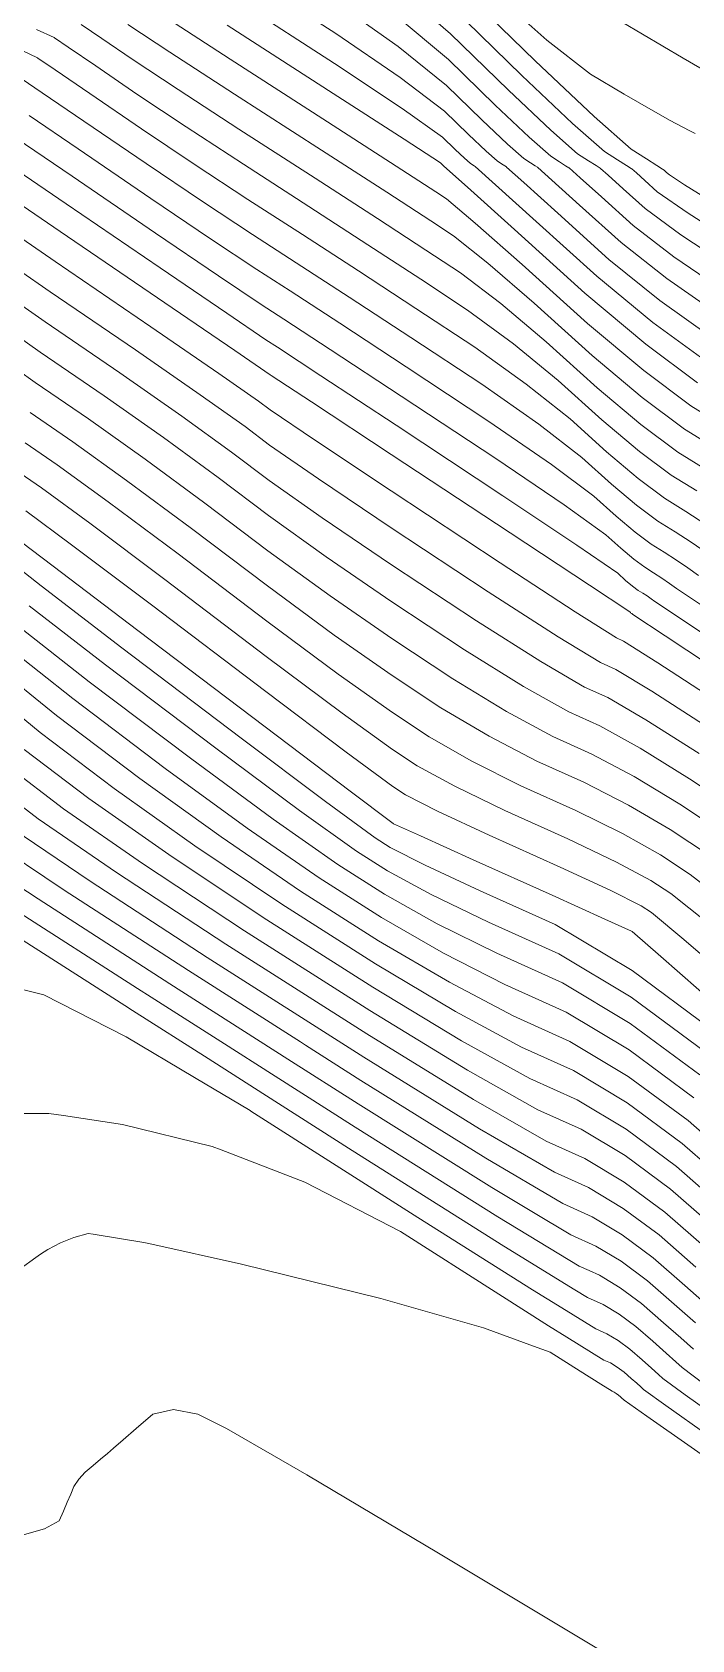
# Model space of a CAD drawing. Header units: inches. Extents: x 1337389 to 1347141, y 407035 to 414577.
# Drawn here: x 1338035 to 1338205.2, y 409782.9 to 410197.9 of the extents above; entities that cross this region are included whole.
import ezdxf

# ---------------------------------------------------------------- set-up
doc = ezdxf.new("R2010")
doc.units = ezdxf.units.IN
doc.header["$MEASUREMENT"] = 0
doc.layers.add('Topo', color=7, linetype='Continuous', lineweight=15, true_color=0x459900)

msp = doc.modelspace()

# ---------------------------------------------------------------- linework, layer by layer
at = {"layer": 'Topo'}
for p, q in [((1338083.678, 409937.349, 1140), (1338097.7321, 409928.3831, 1140)), ((1338104.2318, 409937.2319, 1130), (1338105.5631, 409936.3836, 1130)), ((1338080.428, 409932.9239, 1145), (1338094.482, 409923.958, 1145)), ((1338076.8709, 409928.082, 1150), (1338091.2279, 409919.527, 1150)), ((1338043.077, 409918.2281, 1155), (1338048.1271, 409917.4731, 1155))]:
    msp.add_line(p, q, dxfattribs=at)
for points, elevation in [([(1338091.5882, 410211.618), (1338113.3829, 410197.5728), (1338129.9799, 410186.196), (1338141.379, 410177.4889), (1338147.5799, 410171.451), (1338152.1061, 410167.177), (1338154.9571, 410164.6658), (1338156.1328, 410163.9181), (1338156.9349, 410163.4079), (1338157.3619, 410163.136), (1338157.4159, 410163.102), (1338161.8439, 410159.1118), (1338170.646, 410151.1671), (1338183.8228, 410139.2651), (1338196.9748, 410128.632), (1338210.101, 410119.2672)], 965), ([(1338143.936, 410210.8229), (1338164.777, 410190.5312), (1338179.9891, 410176.1649), (1338189.5701, 410167.7261), (1338193.523, 410165.2129), (1338196.2178, 410163.499), (1338197.655, 410162.5848), (1338197.835, 410162.4711), (1338198.188, 410162.1841), (1338198.713, 410161.725), (1338199.412, 410161.094), (1338203.3649, 410158.5181), (1338210.5748, 410153.9961)], 940), ([(1338128.426, 410210.1152), (1338142.9131, 410197.4899), (1338157.8979, 410182.899), (1338168.835, 410172.5699), (1338175.725, 410166.5019), (1338178.5669, 410164.6952), (1338180.5051, 410163.463), (1338181.5379, 410162.8061), (1338181.6672, 410162.723), (1338183.6501, 410160.955), (1338187.4869, 410157.502), (1338193.1761, 410152.3631), (1338202.4189, 410145.5681), (1338215.2159, 410137.119)], 950), ([(1338153.8309, 410208.354), (1338167.776, 410195.882), (1338179.0889, 410187.0768), (1338187.7719, 410181.94), (1338194.6119, 410177.9628), (1338199.6082, 410175.146), (1338202.7611, 410173.4889), (1338204.9091, 410172.361), (1338206.05, 410171.7609)], 935), ([(1338088.468, 410205.6678), (1338113.032, 410189.8382), (1338130.4981, 410178.2229), (1338140.8681, 410170.822), (1338144.1411, 410167.6349), (1338146.529, 410165.379), (1338148.0342, 410164.054), (1338148.655, 410163.659), (1338149.078, 410163.39), (1338149.3041, 410163.2468), (1338149.332, 410163.229), (1338154.5748, 410158.4981), (1338165.033, 410149.055), (1338180.7059, 410134.899), (1338195.1602, 410122.986), (1338208.396, 410113.3158)], 970), ([(1338211.806, 410125.2171), (1338198.7899, 410134.2769), (1338186.941, 410143.6309), (1338176.26, 410153.2779), (1338169.1131, 410159.7269), (1338165.5, 410162.976), (1338165.4211, 410163.0259), (1338164.7911, 410163.4272), (1338163.6109, 410164.1769), (1338161.8801, 410165.278), (1338157.6819, 410168.9748), (1338151.019, 410175.2672), (1338141.8901, 410184.156), (1338129.4621, 410194.169), (1338113.734, 410205.307)], 960), ([(1338216.9212, 410143.0689), (1338204.234, 410151.2141), (1338196.294, 410156.7289), (1338193.1001, 410159.6129), (1338190.9189, 410161.5701), (1338189.7511, 410162.5969), (1338189.597, 410162.695), (1338188.361, 410163.4807), (1338186.045, 410164.9538), (1338182.648, 410167.1141), (1338174.412, 410174.3671), (1338161.3378, 410186.7149), (1338143.425, 410204.157)], 945), ([(1338036.133, 410198.6261), (1338040.6751, 410196.5221), (1338040.743, 410196.4749), (1338044.3259, 410194.0281), (1338051.4251, 410189.18), (1338062.039, 410181.9311), (1338074.7379, 410173.4752), (1338089.5209, 410163.8119), (1338106.3881, 410152.9429), (1338121.6519, 410143.0448), (1338135.3129, 410134.1189), (1338147.371, 410126.164), (1338159.1693, 410117.4639), (1338170.7079, 410108.021), (1338181.9888, 410097.832), (1338191.71, 410089.6799), (1338199.8719, 410083.563), (1338206.4751, 410079.4819)], 995), ([(1338209.2628, 410084.7629), (1338201.577, 410089.5131), (1338192.0761, 410096.6329), (1338180.7611, 410106.1231), (1338167.63, 410117.982), (1338155.8931, 410127.8569), (1338145.548, 410135.7479), (1338136.597, 410141.6529), (1338124.083, 410149.8092), (1338108.0059, 410160.214), (1338088.3679, 410172.869), (1338072.646, 410183.1019), (1338060.842, 410190.9109), (1338052.9549, 410196.2972), (1338047.6812, 410199.8999)], 990), ([(1338059.6449, 410199.891), (1338070.5547, 410192.7282), (1338087.2148, 410181.927), (1338109.6252, 410167.486), (1338126.513, 410156.573), (1338137.8799, 410149.1879), (1338143.7261, 410145.3309), (1338152.6172, 410138.25), (1338164.552, 410127.9439), (1338179.532, 410114.4141), (1338192.4419, 410103.5872), (1338203.2819, 410095.464), (1338212.0509, 410090.044)], 985), ([(1338214.839, 410095.3262), (1338204.9869, 410101.415), (1338192.809, 410110.5411), (1338178.3041, 410122.7049), (1338161.4741, 410137.9059), (1338149.3399, 410148.6432), (1338141.9038, 410154.9151), (1338139.1641, 410156.7229), (1338128.9429, 410163.337), (1338111.243, 410174.7569), (1338086.062, 410190.984), (1338068.4638, 410202.3549)], 980), ([(1338206.6922, 410107.3649), (1338193.345, 410117.3409), (1338177.588, 410130.5339), (1338159.42, 410146.9428), (1338147.306, 410157.884), (1338141.2469, 410163.356), (1338141.2218, 410163.372), (1338141.1771, 410163.3999), (1338141.111, 410163.442), (1338140.9532, 410163.5821), (1338140.701, 410163.82), (1338140.356, 410164.1549), (1338131.016, 410170.25), (1338112.6799, 410182.1042), (1338085.3488, 410199.7179)], 975), ([(1338128.9439, 410202.1421), (1338142.402, 410190.823), (1338154.4587, 410179.0831), (1338163.259, 410170.7719), (1338168.8021, 410165.89), (1338171.0889, 410164.436), (1338172.6479, 410163.445), (1338173.48, 410162.9159), (1338173.5841, 410162.85), (1338176.3819, 410160.341), (1338181.8729, 410155.39), (1338190.059, 410147.997), (1338200.6049, 410139.923), (1338213.5109, 410131.168)], 955), ([(1338187.243, 410200.477), (1338202.9919, 410191.1921), (1338211.596, 410186.1661)], 930), ([(1338208.8609, 410070.845), (1338203.6878, 410074.2001), (1338198.1671, 410077.6121), (1338191.3439, 410082.7259), (1338183.2169, 410089.5408), (1338173.7868, 410098.059), (1338162.445, 410107.0718), (1338149.1931, 410116.5798), (1338134.0301, 410126.5841), (1338119.222, 410136.2808), (1338104.7701, 410145.6708), (1338090.674, 410154.7549), (1338076.829, 410163.8479), (1338063.236, 410172.9501), (1338049.895, 410182.0621), (1338040.972, 410188.156), (1338036.468, 410191.2321), (1338036.383, 410191.2899), (1338032.5689, 410193.0609)], 1000), ([(1338208.939, 410063.572), (1338205.059, 410066.2221), (1338200.9002, 410068.919), (1338196.4621, 410071.6611), (1338190.978, 410075.7719), (1338184.4448, 410081.2502), (1338176.8651, 410088.0971), (1338165.7211, 410096.679), (1338151.0149, 410106.996), (1338132.7461, 410119.0491), (1338116.7921, 410129.5171), (1338103.152, 410138.4), (1338091.827, 410145.698), (1338078.9199, 410154.221), (1338064.4329, 410163.9701), (1338048.3639, 410174.944), (1338037.618, 410182.284), (1338032.1931, 410185.9889)], 1005), ([(1338034.263, 410176.4119), (1338046.8339, 410167.827), (1338065.63, 410154.99), (1338081.0118, 410144.5939), (1338092.9799, 410136.6411), (1338101.5341, 410131.1282), (1338114.362, 410122.7531), (1338131.463, 410111.5139), (1338152.8379, 410097.4119), (1338168.9978, 410086.286), (1338179.943, 410078.1351), (1338185.6729, 410072.959), (1338190.6109, 410068.818), (1338194.7579, 410065.7108), (1338198.1121, 410063.6371), (1338201.256, 410061.599), (1338204.189, 410059.5951), (1338206.912, 410057.6259)], 1010), ([(1338209.787, 410048.5687), (1338201.2831, 410054.2861), (1338199.4389, 410055.6191), (1338197.453, 410056.976), (1338195.324, 410058.356), (1338193.0531, 410059.7599), (1338190.2448, 410061.8641), (1338186.901, 410064.668), (1338183.0211, 410068.1731), (1338172.2739, 410075.8931), (1338154.6602, 410087.8289), (1338130.1791, 410103.98), (1338111.9311, 410115.989), (1338099.916, 410123.8569), (1338094.1332, 410127.5841), (1338083.103, 410134.9682), (1338066.827, 410146.0098), (1338045.3041, 410160.7089), (1338030.909, 410170.5401)], 1015), ([(1338027.5551, 410164.668), (1338043.773, 410153.592), (1338068.0241, 410137.0289), (1338085.1951, 410125.3409), (1338095.286, 410118.5261), (1338098.2979, 410116.5861), (1338109.501, 410109.225), (1338128.896, 410096.445), (1338156.4821, 410078.2449), (1338175.55, 410065.4999), (1338186.099, 410058.2112), (1338188.1291, 410056.3769), (1338189.8792, 410054.91), (1338191.3481, 410053.8089), (1338192.5359, 410053.075), (1338193.65, 410052.3531), (1338194.689, 410051.643), (1338195.6539, 410050.9451), (1338204.062, 410045.3268), (1338219.9131, 410034.7899)], 1020), ([(1338214.8739, 410031.1101), (1338198.337, 410042.0859), (1338190.025, 410047.604), (1338189.94, 410047.6659), (1338189.847, 410047.729), (1338189.7491, 410047.7929), (1338189.6431, 410047.859), (1338189.5129, 410047.9561), (1338189.3571, 410048.087), (1338189.1771, 410048.2489), (1338178.826, 410055.1072), (1338158.305, 410068.6611), (1338127.6119, 410088.9102), (1338107.071, 410102.461), (1338096.6789, 410109.3141), (1338096.4391, 410109.469), (1338087.286, 410115.714), (1338069.221, 410128.049), (1338042.243, 410146.4741), (1338024.2, 410158.7972)], 1025), ([(1338212.1439, 410024.8289), (1338196.417, 410035.1299), (1338187.625, 410040.6988), (1338185.7679, 410041.5341), (1338175.1439, 410048.2829), (1338155.753, 410060.9439), (1338127.5929, 410079.5181), (1338107.812, 410092.6648), (1338096.4099, 410100.3841), (1338093.385, 410102.675), (1338083.1349, 410109.8252), (1338065.6589, 410121.835), (1338040.958, 410138.704), (1338023.6309, 410150.6099)], 1030), ([(1338023.2221, 410142.278), (1338039.6581, 410130.901), (1338061.6268, 410115.8978), (1338078.385, 410104.2959), (1338089.9321, 410096.0961), (1338096.2681, 410091.295), (1338108.8419, 410082.5879), (1338127.652, 410069.9741), (1338152.6989, 410053.452), (1338170.7022, 410041.851), (1338181.6599, 410035.17), (1338185.5729, 410033.409), (1338194.9019, 410027.777), (1338209.6461, 410018.2731)], 1035), ([(1338207.1491, 410011.718), (1338193.386, 410020.423), (1338183.5201, 410026.1189), (1338177.5509, 410028.805), (1338166.2589, 410035.4189), (1338149.6461, 410045.9601), (1338127.71, 410060.4291), (1338109.8709, 410072.511), (1338096.127, 410082.2071), (1338086.4788, 410089.516), (1338073.6351, 410098.7679), (1338057.5949, 410109.962), (1338038.3591, 410123.0979), (1338022.8119, 410133.9458)], 1040), ([(1338022.4032, 410125.6141), (1338037.0602, 410115.2951), (1338053.5629, 410104.0249), (1338068.8839, 410093.239), (1338083.0249, 410082.9368), (1338095.9849, 410073.119), (1338110.9, 410062.4351), (1338127.7693, 410050.8839), (1338146.592, 410038.4679), (1338161.817, 410028.9869), (1338173.4422, 410022.4399), (1338181.468, 410018.8291), (1338191.871, 410013.0701), (1338204.651, 410005.1621), (1338219.807, 409995.108)], 1045), ([(1338214.807, 409990.2119), (1338202.153, 409998.607), (1338190.3559, 410005.7159), (1338179.4161, 410011.539), (1338169.3331, 410016.076), (1338157.374, 410022.5547), (1338143.539, 410030.976), (1338127.8268, 410041.3399), (1338111.9291, 410052.3579), (1338095.8442, 410064.0299), (1338079.572, 410076.3579), (1338064.1339, 410087.71), (1338049.5299, 410098.0879), (1338035.7599, 410107.4919), (1338021.994, 410117.2821)], 1050), ([(1337871.0129, 410102.48), (1337871.3539, 410102.8261), (1337885.4879, 410110.2169), (1337898.5479, 410109.5823), (1337910.5351, 410100.9209), (1337922.5039, 410090.9629), (1337934.4551, 410079.709), (1337946.3879, 410067.16), (1337955.705, 410057.748), (1337962.4032, 410051.476), (1337966.4851, 410048.341), (1337973.4348, 410041.328), (1337983.2508, 410030.437), (1337995.935, 410015.668), (1338006.869, 410003.945), (1338016.051, 409995.2672), (1338023.483, 409989.636), (1338043.2599, 409976.426), (1338075.3821, 409955.6371), (1338104.2318, 409937.2319)], 1130), ([(1338209.8069, 409985.3169), (1338199.6549, 409992.052), (1338188.841, 409998.3619), (1338177.364, 410004.2489), (1338165.2239, 410009.7108), (1338152.9311, 410016.1228), (1338140.4848, 410023.4839), (1338127.886, 410031.795), (1338112.958, 410042.281), (1338095.702, 410054.942), (1338076.1181, 410069.7779), (1338059.3842, 410082.181), (1338045.498, 410092.1521), (1338034.461, 410099.689)], 1055), ([(1338215.0159, 409972.5682), (1338204.8059, 409980.4219), (1338197.1569, 409985.4961), (1338187.3259, 409991.009), (1338175.3118, 409996.9589), (1338161.1159, 410003.3459), (1338148.489, 410009.6908), (1338137.432, 410015.9921), (1338127.944, 410022.251), (1338113.9871, 410032.2039), (1338095.561, 410045.8539), (1338072.6651, 410063.199), (1338054.633, 410076.6529), (1338041.4659, 410086.215), (1338033.1621, 410091.8862)], 1060), ([(1338031.8631, 410084.083), (1338037.4331, 410080.278), (1338049.8829, 410071.124), (1338069.2119, 410056.6201), (1338095.4189, 410036.766), (1338115.0158, 410022.128), (1338128.0021, 410012.706), (1338134.3781, 410008.5001), (1338144.0461, 410003.2591), (1338157.0069, 409996.9821), (1338173.2601, 409989.6688), (1338185.811, 409983.655), (1338194.6593, 409978.941), (1338199.806, 409975.527), (1338209.0891, 409968.1301)], 1065), ([(1338217.2292, 409951.572), (1338203.1618, 409963.6931), (1338194.8061, 409970.631), (1338192.162, 409972.386), (1338184.2957, 409976.3012), (1338171.208, 409982.379), (1338152.898, 409990.6168), (1338139.6039, 409996.8272), (1338131.3249, 410001.009), (1338128.0609, 410003.1608), (1338116.0449, 410012.0509), (1338095.2781, 410027.6769), (1338065.7578, 410050.0401), (1338045.133, 410065.5947), (1338033.4012, 410074.342)], 1070), ([(1338029.3691, 410068.405), (1338040.383, 410060.0661), (1338062.3052, 410043.4608), (1338095.1361, 410018.589), (1338117.074, 410001.974), (1338128.119, 409993.6171), (1338128.2708, 409993.5171), (1338135.1611, 409990.3949), (1338148.7892, 409984.253), (1338169.155, 409975.0889), (1338182.78, 409968.948), (1338189.664, 409965.8299), (1338189.8061, 409965.736), (1338197.235, 409959.2561), (1338211.9509, 409946.3911)], 1075), ([(1338210.244, 409940.5179), (1338189.8381, 409955.6349), (1338169.9611, 409967.548), (1338150.6139, 409976.2561), (1338136.428, 409982.8832), (1338127.403, 409987.429), (1338123.5411, 409989.8929), (1338110.7139, 409999.304), (1338088.922, 410015.6629), (1338058.164, 410038.9689), (1338037.2889, 410054.9379), (1338026.295, 410063.571)], 1080), ([(1338034.247, 410049.8389), (1338053.9531, 410034.599), (1338082.3781, 410013.0599), (1338103.968, 409997.0161), (1338118.725, 409986.4671), (1338126.648, 409981.4128), (1338137.987, 409975.317), (1338152.7422, 409968.1803), (1338170.9121, 409960.0011), (1338189.58, 409948.8131), (1338208.744, 409934.616)], 1085), ([(1338207.2451, 409928.713), (1338189.322, 409941.991), (1338171.864, 409952.454), (1338154.8699, 409960.1029), (1338139.5459, 409967.7509), (1338125.8929, 409975.3969), (1338113.909, 409983.041), (1338097.2227, 409994.7278), (1338075.8339, 410010.4569), (1338049.7421, 410030.2291), (1338031.2049, 410044.7391)], 1090), ([(1338028.1632, 410039.6402), (1338045.5298, 410025.8582), (1338069.29, 410007.8549), (1338090.4782, 409992.4401), (1338109.0929, 409979.616), (1338125.1369, 409969.3809), (1338141.1049, 409960.184), (1338156.9978, 409952.0268), (1338172.8149, 409944.9071), (1338189.0641, 409935.169), (1338205.746, 409922.8098)], 1095), ([(1338220.0881, 409903.0439), (1338204.2471, 409916.908), (1338188.8058, 409928.3459), (1338173.7659, 409937.3609), (1338159.126, 409943.9501), (1338142.6648, 409952.618), (1338124.3819, 409963.365), (1338104.277, 409976.19), (1338083.732, 409990.153), (1338062.7459, 410005.2519), (1338041.3188, 410021.4879), (1338025.1211, 410034.541)], 1100), ([(1338022.079, 410029.4411), (1338037.1081, 410017.118), (1338056.2021, 410002.6489), (1338076.987, 409987.8649), (1338099.4619, 409972.765), (1338123.6259, 409957.3489), (1338144.2239, 409945.0519), (1338161.2538, 409935.873), (1338174.7169, 409929.8141), (1338188.5481, 409921.524), (1338202.748, 409911.005), (1338217.315, 409898.2559)], 1105), ([(1338214.5421, 409893.4679), (1338201.2481, 409905.1028), (1338188.2901, 409914.7022), (1338175.668, 409922.2669), (1338163.382, 409927.7972), (1338145.7831, 409937.4862), (1338122.8711, 409951.3329), (1338094.646, 409969.339), (1338070.2421, 409985.577), (1338049.6578, 410000.0469), (1338032.8959, 410012.7481)], 1110), ([(1337988.6579, 410007.4911), (1337991.312, 410004.4), (1338001.268, 409993.183), (1338007.6281, 409986.527), (1338010.3949, 409984.4301), (1338029.7689, 409971.85), (1338062.204, 409951.059)], 1140), ([(1338028.6851, 410008.3779), (1338043.1151, 409997.4439), (1338063.496, 409983.2889), (1338089.8299, 409965.9126), (1338122.1151, 409945.317), (1338147.3422, 409929.919), (1338165.5099, 409919.72), (1338176.62, 409914.72), (1338188.033, 409907.88), (1338199.7489, 409899.2), (1338211.7699, 409888.68)], 1115), ([(1338024.4739, 410004.008), (1338036.5709, 409994.8408), (1338056.751, 409981.001), (1338085.0141, 409962.4881), (1338121.3598, 409939.3008), (1338148.9008, 409922.3529), (1338167.638, 409911.6437), (1338177.571, 409907.1729), (1338187.7752, 409901.0581), (1338198.25, 409893.297), (1338208.9971, 409883.892)], 1120), ([(1338030.027, 409992.2381), (1338050.0049, 409978.7129), (1338080.198, 409959.0621), (1338120.605, 409933.2849), (1338150.461, 409914.787), (1338169.7669, 409903.5669), (1338178.5219, 409899.626), (1338187.517, 409894.2359), (1338196.7509, 409887.3951), (1338206.2239, 409879.104)], 1125), ([(1338016.9391, 409987.0328), (1338036.5151, 409974.1379), (1338070.566, 409952.2109), (1338100.9821, 409932.8081)], 1135), ([(1338023.0239, 409969.5619), (1338058.9489, 409946.6271)], 1145), ([(1338020.749, 409952.0479), (1338027.6181, 409952.002), (1338038.0118, 409949.4291), (1338054.7342, 409940.8871)], 1150), ([(1338062.204, 409951.059), (1338065.75, 409948.7859), (1338083.678, 409937.349)], 1140), ([(1338058.9489, 409946.6271), (1338060.9339, 409945.3599), (1338080.428, 409932.9239)], 1145), ([(1338054.7342, 409940.8871), (1338059.289, 409938.56), (1338076.8709, 409928.082)], 1150), ([(1338100.9821, 409932.8081), (1338119.094, 409921.253), (1338153.5791, 409899.6539), (1338164.35, 409893.205)], 1135), ([(1338105.5631, 409936.3836), (1338119.849, 409927.2689), (1338152.02, 409907.221), (1338171.8951, 409895.4911), (1338179.4729, 409892.08), (1338187.2589, 409887.413), (1338195.252, 409881.492), (1338203.452, 409874.3161), (1338209.91, 409868.6009)], 1130), ([(1338097.7321, 409928.3831), (1338118.3381, 409915.2369), (1338155.1381, 409892.088), (1338176.1511, 409879.337), (1338178.7038, 409878.1891)], 1140), ([(1338094.482, 409923.958), (1338117.5829, 409909.2209), (1338156.6979, 409884.522), (1338175.0658, 409873.236)], 1145), ([(1338007.2121, 409913.142), (1338013.898, 409915.7782), (1338024.5259, 409918.7311), (1338037.8162, 409918.7819)], 1155), ([(1338037.8162, 409918.7819), (1338039.3339, 409918.7879), (1338043.077, 409918.2281)], 1155), ([(1338048.1271, 409917.4731), (1338058.3199, 409915.9481), (1338081.485, 409910.2119), (1338083.746, 409909.34)], 1155), ([(1338091.2279, 409919.527), (1338091.4492, 409919.3951), (1338134.493, 409891.9361), (1338164.1449, 409873.1987), (1338171.6461, 409868.5799)], 1150), ([(1338083.746, 409909.34), (1338105.394, 409900.9869), (1338130.047, 409888.274), (1338155.4441, 409872.072), (1338168.2618, 409863.9727)], 1155), ([(1338164.35, 409893.205), (1338174.023, 409887.4141), (1338180.424, 409884.5331), (1338187.0011, 409880.5908), (1338193.7521, 409875.589), (1338200.6789, 409869.5281), (1338206.1341, 409864.7009)], 1135), ([(1338037.133, 409882.4101), (1338039.0211, 409883.6729), (1338042.3061, 409885.3939), (1338045.7759, 409886.762), (1338049.4301, 409887.7769), (1338050.7621, 409887.5651)], 1160), ([(1338050.7621, 409887.5651), (1338063.8449, 409885.4879), (1338065.8929, 409885.0331)], 1160), ([(1338065.8929, 409885.0331), (1338089.0209, 409879.894), (1338124.9579, 409870.995), (1338151.5, 409863.4149), (1338164.3939, 409858.706)], 1160), ([(1338031.873, 409878.6251), (1338035.9209, 409881.6001), (1338037.133, 409882.4101)], 1160), ([(1338178.7038, 409878.1891), (1338181.376, 409876.9857), (1338186.743, 409873.769), (1338192.253, 409869.6871), (1338197.906, 409864.7391), (1338202.3591, 409860.8), (1338205.6111, 409857.8691)], 1140), ([(1338175.0658, 409873.236), (1338178.279, 409871.261), (1338182.327, 409869.4391), (1338186.4851, 409866.9471), (1338190.7541, 409863.784), (1338195.1339, 409859.9509), (1338198.583, 409856.8991), (1338201.103, 409854.6278), (1338202.6922, 409853.138), (1338208.4309, 409848.8672), (1338218.3209, 409841.8162), (1338232.3609, 409831.9837), (1338242.4861, 409824.9049), (1338248.6941, 409820.5781), (1338250.9871, 409819.0039), (1338258.1042, 409815.508), (1338270.0439, 409810.089), (1338286.8092, 409802.7491), (1338299.1109, 409797.659), (1338306.9509, 409794.8199), (1338310.3291, 409794.2322), (1338321.427, 409791.9089), (1338340.2448, 409787.8511), (1338366.782, 409782.0569)], 1145), ([(1338171.6461, 409868.5799), (1338180.407, 409863.1839), (1338183.2782, 409861.8919), (1338186.227, 409860.1249), (1338189.255, 409857.8819), (1338192.361, 409855.1627), (1338194.8081, 409852.999), (1338196.594, 409851.3879), (1338197.7219, 409850.3309), (1338203.4891, 409846.1141), (1338213.896, 409838.7369), (1338228.9438, 409828.199), (1338239.5579, 409820.7749), (1338245.738, 409816.463), (1338247.485, 409815.264), (1338254.6382, 409811.8421), (1338267.199, 409806.197), (1338285.1669, 409798.3299), (1338297.9269, 409792.9491), (1338305.477, 409790.054), (1338307.82, 409789.6469), (1338318.3969, 409787.4069), (1338337.2099, 409783.3339), (1338364.2581, 409777.4281)], 1150), ([(1338168.2618, 409863.9727), (1338172.94, 409861.0168), (1338182.5349, 409855.1079), (1338184.2289, 409854.345), (1338185.9689, 409853.302), (1338187.7561, 409851.9791), (1338189.5882, 409850.375), (1338191.0322, 409849.098), (1338192.086, 409848.148), (1338192.7509, 409847.524), (1338198.5459, 409843.361), (1338209.472, 409835.657), (1338225.5271, 409824.414), (1338236.6301, 409816.6438), (1338242.782, 409812.3469), (1338243.9828, 409811.5231), (1338251.1729, 409808.176), (1338264.3541, 409802.305), (1338283.5259, 409793.91), (1338296.7419, 409788.2382), (1338304.0031, 409785.2891), (1338305.31, 409785.0609), (1338311.21, 409783.812), (1338321.7039, 409781.5399)], 1155), ([(1338164.3939, 409858.706), (1338168.6459, 409857.153), (1338176.3961, 409852.208), (1338181.7349, 409848.8341), (1338184.663, 409847.0311), (1338185.1799, 409846.7989), (1338185.7109, 409846.4799), (1338186.2559, 409846.0759), (1338186.816, 409845.587), (1338187.2561, 409845.1971), (1338187.5781, 409844.9071), (1338187.7809, 409844.7171), (1338193.6041, 409840.6071), (1338205.047, 409832.5781), (1338222.11, 409820.629), (1338233.7028, 409812.514), (1338239.8259, 409808.232), (1338240.48, 409807.783), (1338247.7079, 409804.51), (1338261.5089, 409798.412), (1338281.8839, 409789.491), (1338295.5569, 409783.5279), (1338302.529, 409780.523)], 1160), ([(1338031.7819, 409809.683), (1338038.2179, 409811.498), (1338041.975, 409813.6351), (1338043.053, 409816.0919), (1338044.0481, 409818.3828), (1338044.96, 409820.5079), (1338045.7899, 409822.4671), (1338047.0331, 409824.354), (1338048.69, 409826.1688), (1338050.7599, 409827.912), (1338052.6659, 409829.5272), (1338054.4049, 409831.0129), (1338055.9801, 409832.3699), (1338058.4571, 409834.5051), (1338061.8361, 409837.419), (1338066.1189, 409841.1101), (1338071.4319, 409842.341), (1338077.7748, 409841.1112), (1338085.149, 409837.42), (1338105.8388, 409825.4769), (1338139.8459, 409805.281), (1338162.1849, 409791.8521)], 1165), ([(1338162.1849, 409791.8521), (1338187.1681, 409776.8341), (1338187.3951, 409776.696)], 1165)]:
    msp.add_lwpolyline(points, dxfattribs=dict(at, elevation=elevation))

doc.saveas('drawing.dxf')
